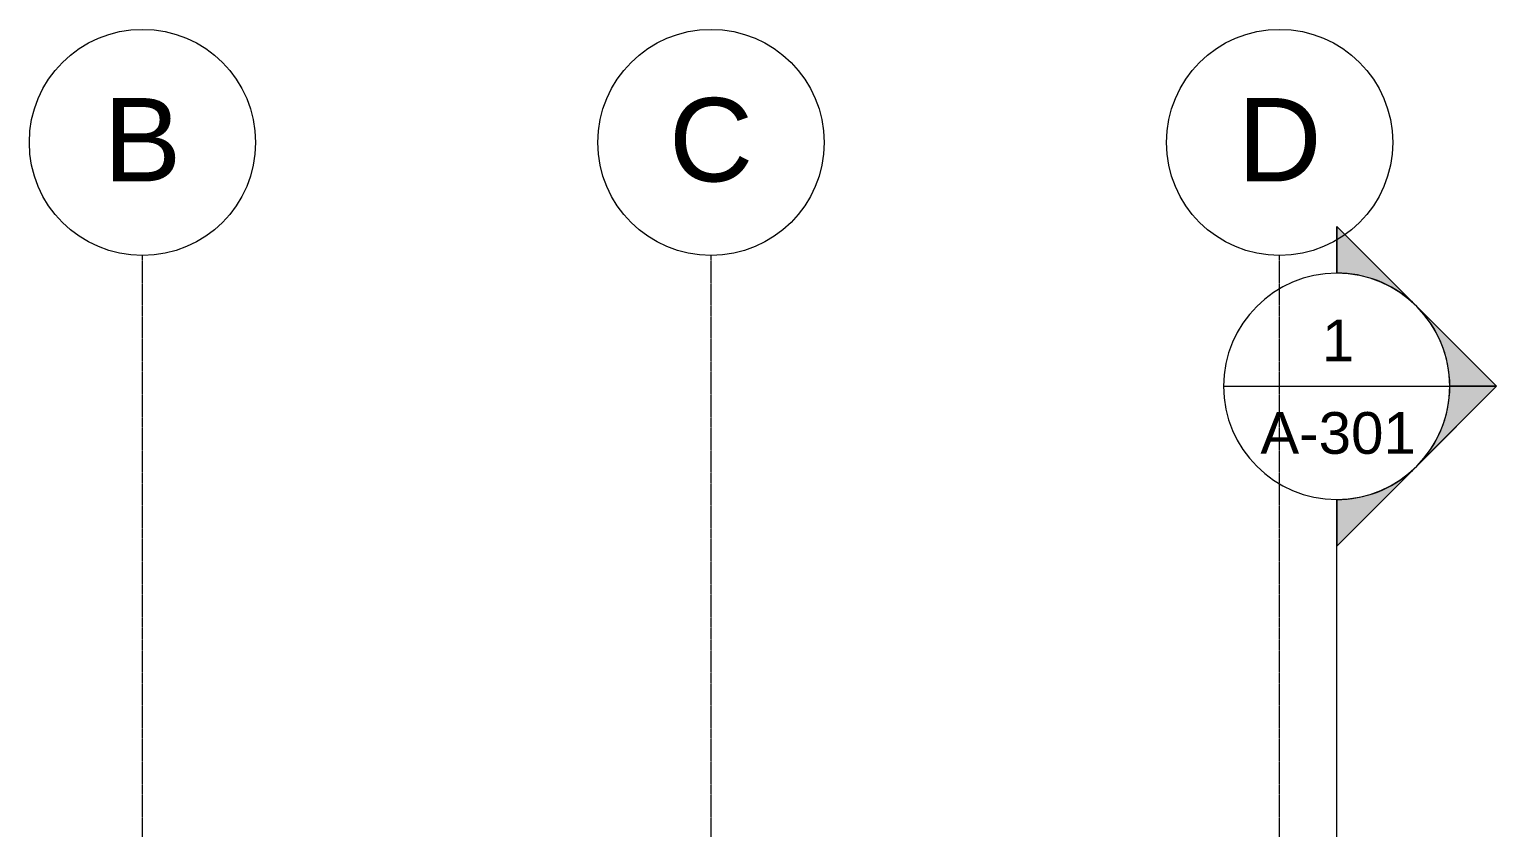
# Model space of a CAD drawing. Header units: inches. Extents: x -27425 to 3657, y -265 to 853.
# Drawn here: x -1860 to -1238, y 406 to 745 of the extents above; entities that cross this region are included whole.
import ezdxf

# ---------------------------------------------------------------- set-up
doc = ezdxf.new("R2010")
doc.units = ezdxf.units.IN
doc.header["$MEASUREMENT"] = 0
doc.linetypes.add('Grid Line 1_2_', pattern=[0.875, 0.5, -0.125, 0.125, -0.125])
for name, color, linetype, lineweight in [('G-ANNO-SYMB', 111, 'Continuous', 9), ('S-GRID', 1, 'Continuous', 9), ('S-GRID-IDEN', 1, 'Continuous', 9)]:
    doc.layers.add(name, color=color, linetype=linetype, lineweight=lineweight)
doc.styles.add('Arial_1', font='arial.ttf', dxfattribs={"height": 35.407186})
doc.styles.add('Arial_2', font='arial.ttf', dxfattribs={"height": 17.703593})

# ---------------------------------------------------------------- blocks, each defined once
blk = doc.blocks.new('Grid - Grid Head - Circle-14747-Section 5')
at = {"layer": 'S-GRID-IDEN'}
blk.add_circle((21143.8, 696.66), 48, dxfattribs=at)
blk = doc.blocks.new('Section - Section Head - Filled-1526-Section 5')
at = {"layer": 'G-ANNO-SYMB'}
h = blk.add_hatch(color=256, dxfattribs=at)
edge = h.paths.add_edge_path(flags=0)
edge.add_arc((22069.39, 593.16), 48.06, 47.9216, 90)
edge.add_line((22069.39, 641.22), (22069.39, 661.04))
edge.add_line((22069.39, 661.04), (22101.6, 628.83))
h = blk.add_hatch(color=256, dxfattribs=at)
edge = h.paths.add_edge_path(flags=0)
edge.add_line((22103.33, 627.1), (22137.27, 593.16))
edge.add_line((22137.27, 593.16), (22117.39, 593.16))
edge.add_arc((22069.39, 593.16), 48, 360, 405)
h = blk.add_hatch(color=256, dxfattribs=at)
edge = h.paths.add_edge_path(flags=0)
edge.add_arc((22069.39, 593.16), 48, 315, 360)
edge.add_line((22117.39, 593.16), (22137.27, 593.16))
edge.add_line((22137.27, 593.16), (22103.33, 559.22))
h = blk.add_hatch(color=256, dxfattribs=at)
edge = h.paths.add_edge_path(flags=0)
edge.add_line((22101.6, 557.48), (22069.39, 525.27))
edge.add_line((22069.39, 525.27), (22069.39, 545.09))
edge.add_arc((22069.39, 593.16), 48.06, 270, 312.0784)
for p, q in [((22137.27, 593.16), (22069.39, 661.04)), ((22069.39, 641.16), (22069.39, 661.04)), ((22101.6, 628.83), (22069.39, 661.04)), ((22069.39, 661.04), (22069.39, 641.22)), ((22137.27, 593.16), (22103.33, 627.1)), ((22137.27, 593.16), (22069.39, 525.27)), ((22103.33, 559.22), (22137.27, 593.16)), ((22117.39, 593.16), (22137.27, 593.16)), ((22137.27, 593.16), (22117.39, 593.16)), ((22069.39, 525.27), (22101.6, 557.48)), ((22069.39, 545.16), (22069.39, 525.27)), ((22069.39, 545.09), (22069.39, 525.27))]:
    blk.add_line(p, q, dxfattribs=at)
for radius, start, end in [(48, 90, 270), (48.06, 47.9216, 90), (48, 270, 90), (48, 360, 45), (48, 315, 360), (48.06, 270, 312.0784)]:
    blk.add_arc((22069.39, 593.16), radius, start, end, dxfattribs=at)

msp = doc.modelspace()

# ---------------------------------------------------------------- linework, layer by layer
at = {"layer": 'G-ANNO-SYMB'}
for p, q in [((-1353.77, 593.16), (-1257.77, 593.16)), ((-1305.77, 545.16), (-1305.77, -54.82))]:
    msp.add_line(p, q, dxfattribs=at)
at = {"layer": 'S-GRID', "linetype": 'Grid Line 1_2_'}
for p, q in [((-1812.49, -132), (-1812.49, 648.66)), ((-1571.24, -132), (-1571.24, 648.66)), ((-1329.99, -132), (-1329.99, 648.66))]:
    msp.add_line(p, q, dxfattribs=at)

# ---------------------------------------------------------------- block references
at = {"layer": 'G-ANNO-SYMB'}
msp.add_blockref('Section - Section Head - Filled-1526-Section 5', (-23375.15, 0), dxfattribs=at)
at = {"layer": 'S-GRID-IDEN'}
for p in [(-22956.29, 0), (-22715.04, 0), (-22473.79, 0)]:
    msp.add_blockref('Grid - Grid Head - Circle-14747-Section 5', p, dxfattribs=at)

# ---------------------------------------------------------------- texts
at = {"layer": 'G-ANNO-SYMB', "attachment_point": 2, "line_spacing_factor": 0.938532, "style": 'Arial_2'}
for s, insert, char_height, width in [('1', (-1305.15, 621.5), 17.7, 16.416), ('A-301', (-1305.15, 582.22), 17.704, 78.624)]:
    msp.add_mtext(s, dxfattribs=dict(at, insert=insert, char_height=char_height, width=width))

# ---------------------------------------------------------------- next in the draw order: texts
at = {"layer": 'S-GRID-IDEN', "char_height": 35.41, "attachment_point": 2, "line_spacing_factor": 0.938532, "style": 'Arial_1', "bg_fill": 3, "box_fill_scale": 1.25, "bg_fill_color": 0, "bg_fill_transparency": 0}
for s, insert, width in [('B', (-1812.49, 715.53), 39.312), ('C', (-1571.24, 715.53), 42.336), ('D', (-1329.99, 715.53), 42.336)]:
    msp.add_mtext(s, dxfattribs=dict(at, insert=insert, width=width))

doc.saveas('drawing.dxf')
